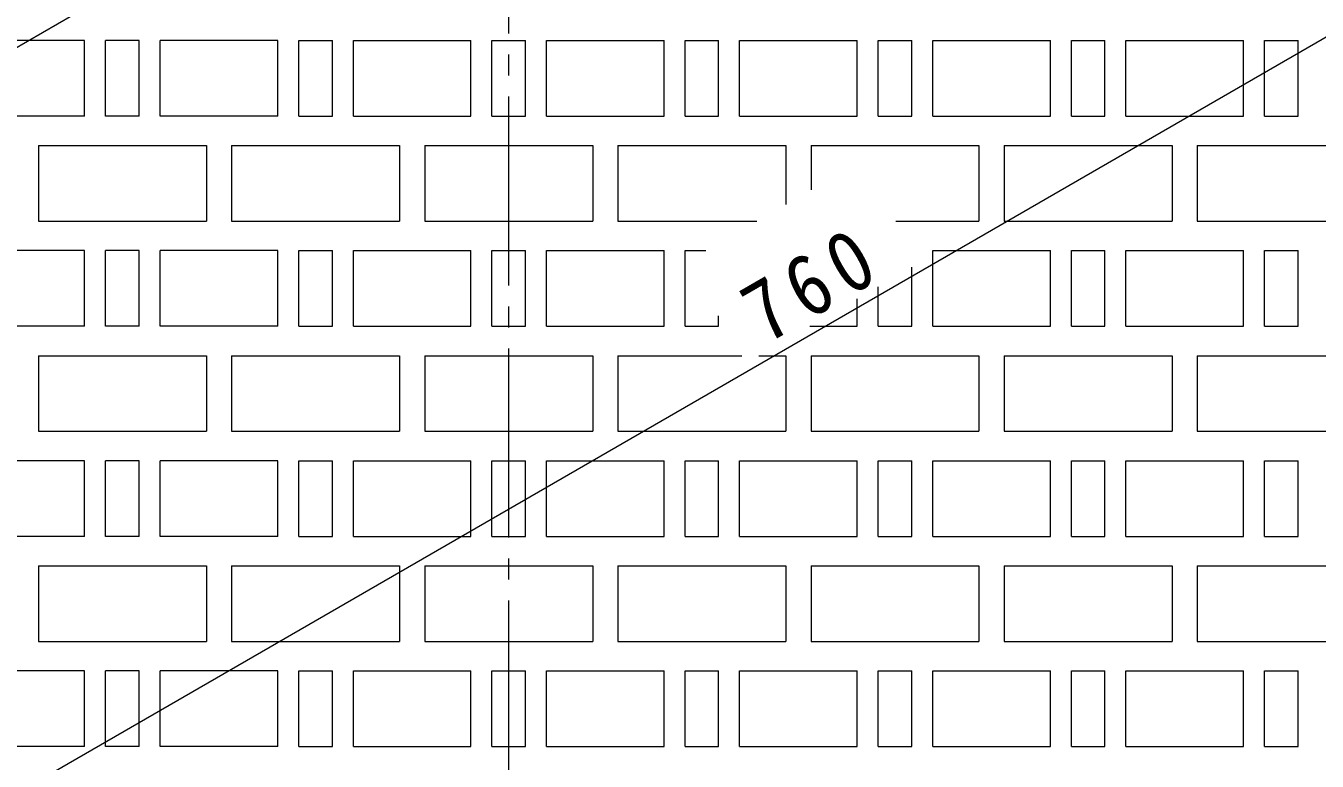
# Model space of a CAD drawing. Units: millimetres, scale not verified. Extents: x -778 to 950, y -675 to 686.
# Drawn here: x -473 to -165.5, y 3.5 to 178.5 of the extents above; entities that cross this region are included whole.
import ezdxf

# ---------------------------------------------------------------- set-up
doc = ezdxf.new("R2010")
doc.units = ezdxf.units.MM
doc.header["$LTSCALE"] = 5
doc.linetypes.add('CHAIN2', pattern=[12, 9, -1, 1, -1])
for name, color, linetype, lineweight in [('E-0', 2, 'CHAIN2', 9), ('E-1', 2, 'Continuous', 9), ('E-2', 3, 'Continuous', 9), ('E-4', 7, 'Continuous', 9)]:
    doc.layers.add(name, color=color, linetype=linetype, lineweight=lineweight)
doc.styles.add('ＭＳ ゴシック', font='')
doc.styles.get('ＭＳ ゴシック').set_extended_font_data('MS Gothic')

msp = doc.modelspace()

# ---------------------------------------------------------------- linework, layer by layer
at = {"layer": 'E-0'}
for p, q in [((-358.046, -183.275), (-358.046, 661.073)), ((-358.046, 241.017), (-758.898, 9.585))]:
    msp.add_line(p, q, dxfattribs=at)
at = {"layer": 'E-1'}
for radius in [410, 409, 333.5, 327.5]:
    msp.add_circle((-358.046, 241.017), radius, dxfattribs=at)
msp.add_arc((-358.046, 241.017), 336, 301.27334, 358.72666, dxfattribs=at)
at = {"layer": 'E-2'}
for p, q in [((-459.046, 175.017), (-487.046, 175.017)), ((-459.046, 157.017), (-459.046, 175.017)), ((-441.046, 157.017), (-441.046, 175.017)), ((-413.046, 175.017), (-441.046, 175.017)), ((-413.046, 157.017), (-413.046, 175.017)), ((-408.046, 175.017), (-400.046, 175.017)), ((-408.046, 157.017), (-408.046, 175.017)), ((-400.046, 157.017), (-400.046, 175.017)), ((-395.046, 175.017), (-367.046, 175.017)), ((-395.046, 157.017), (-395.046, 175.017)), ((-367.046, 157.017), (-367.046, 175.017)), ((-349.046, 157.017), (-349.046, 175.017)), ((-349.046, 175.017), (-321.046, 175.017)), ((-321.046, 157.017), (-321.046, 175.017)), ((-316.046, 175.017), (-308.046, 175.017)), ((-316.046, 157.017), (-316.046, 175.017)), ((-308.046, 157.017), (-308.046, 175.017)), ((-303.046, 175.017), (-275.046, 175.017)), ((-303.046, 157.017), (-303.046, 175.017)), ((-275.046, 157.017), (-275.046, 175.017)), ((-257.046, 175.017), (-229.046, 175.017)), ((-257.046, 157.017), (-257.046, 175.017)), ((-229.046, 157.017), (-229.046, 175.017)), ((-211.046, 157.017), (-211.046, 175.017)), ((-211.046, 175.017), (-183.046, 175.017)), ((-183.046, 157.017), (-183.046, 175.017)), ((-170.046, 157.017), (-170.046, 175.017)), ((-459.046, 157.017), (-487.046, 157.017)), ((-413.046, 157.017), (-441.046, 157.017)), ((-408.046, 157.017), (-400.046, 157.017)), ((-395.046, 157.017), (-367.046, 157.017)), ((-349.046, 157.017), (-321.046, 157.017)), ((-316.046, 157.017), (-308.046, 157.017)), ((-303.046, 157.017), (-275.046, 157.017)), ((-257.046, 157.017), (-229.046, 157.017)), ((-211.046, 157.017), (-183.046, 157.017)), ((-178.046, 157.017), (-170.046, 157.017)), ((-470.046, 150.017), (-430.046, 150.017)), ((-430.046, 150.017), (-430.046, 132.017)), ((-424.046, 150.017), (-384.046, 150.017)), ((-384.046, 150.017), (-384.046, 132.017)), ((-378.046, 150.017), (-338.046, 150.017)), ((-338.046, 150.017), (-338.046, 132.017)), ((-332.046, 150.017), (-292.046, 150.017)), ((-332.046, 150.017), (-332.046, 132.017)), ((-292.046, 150.017), (-292.046, 136.005)), ((-286.046, 150.017), (-246.046, 150.017)), ((-286.046, 150.017), (-286.046, 139.469)), ((-246.046, 150.017), (-246.046, 132.017)), ((-240.046, 150.017), (-200.046, 150.017)), ((-200.046, 150.017), (-200.046, 132.017)), ((-194.046, 150.017), (-154.046, 150.017)), ((-332.046, 132.017), (-298.953, 132.017)), ((-265.823, 132.017), (-246.046, 132.017)), ((-459.046, 125.017), (-487.046, 125.017)), ((-459.046, 107.017), (-459.046, 125.017)), ((-441.046, 107.017), (-441.046, 125.017)), ((-413.046, 125.017), (-441.046, 125.017)), ((-413.046, 107.017), (-413.046, 125.017)), ((-408.046, 125.017), (-400.046, 125.017)), ((-408.046, 107.017), (-408.046, 125.017)), ((-400.046, 107.017), (-400.046, 125.017)), ((-395.046, 125.017), (-367.046, 125.017)), ((-395.046, 107.017), (-395.046, 125.017)), ((-367.046, 107.017), (-367.046, 125.017)), ((-349.046, 107.017), (-349.046, 125.017)), ((-349.046, 125.017), (-321.046, 125.017)), ((-321.046, 107.017), (-321.046, 125.017)), ((-316.046, 107.017), (-316.046, 125.017)), ((-316.046, 125.017), (-311.077, 125.017)), ((-257.046, 125.017), (-229.046, 125.017)), ((-257.046, 107.017), (-257.046, 125.017)), ((-229.046, 107.017), (-229.046, 125.017)), ((-211.046, 107.017), (-211.046, 125.017)), ((-211.046, 125.017), (-183.046, 125.017)), ((-183.046, 107.017), (-183.046, 125.017)), ((-170.046, 107.017), (-170.046, 125.017)), ((-262.046, 107.017), (-262.046, 121.046)), ((-270.046, 107.017), (-270.046, 116.428)), ((-275.046, 107.017), (-275.046, 113.541)), ((-308.046, 107.017), (-308.046, 109.535)), ((-459.046, 107.017), (-487.046, 107.017)), ((-413.046, 107.017), (-441.046, 107.017)), ((-408.046, 107.017), (-400.046, 107.017)), ((-395.046, 107.017), (-367.046, 107.017)), ((-349.046, 107.017), (-321.046, 107.017)), ((-316.046, 107.017), (-308.046, 107.017)), ((-286.346, 107.017), (-275.046, 107.017)), ((-270.046, 107.017), (-262.046, 107.017)), ((-257.046, 107.017), (-229.046, 107.017)), ((-211.046, 107.017), (-183.046, 107.017)), ((-178.046, 107.017), (-170.046, 107.017)), ((-470.046, 100.017), (-430.046, 100.017)), ((-430.046, 100.017), (-430.046, 82.017)), ((-424.046, 100.017), (-384.046, 100.017)), ((-384.046, 100.017), (-384.046, 82.017)), ((-378.046, 100.017), (-338.046, 100.017)), ((-338.046, 100.017), (-338.046, 82.017)), ((-332.046, 100.017), (-302.551, 100.017)), ((-298.47, 100.017), (-292.046, 100.017)), ((-292.046, 100.017), (-292.046, 82.017)), ((-286.046, 100.017), (-246.046, 100.017)), ((-246.046, 100.017), (-246.046, 82.017)), ((-240.046, 100.017), (-200.046, 100.017)), ((-200.046, 100.017), (-200.046, 82.017)), ((-194.046, 100.017), (-154.046, 100.017)), ((-459.046, 75.017), (-487.046, 75.017)), ((-459.046, 57.017), (-459.046, 75.017)), ((-441.046, 57.017), (-441.046, 75.017)), ((-413.046, 75.017), (-441.046, 75.017)), ((-413.046, 57.017), (-413.046, 75.017)), ((-408.046, 75.017), (-400.046, 75.017)), ((-408.046, 57.017), (-408.046, 75.017)), ((-400.046, 57.017), (-400.046, 75.017)), ((-395.046, 75.017), (-367.046, 75.017)), ((-395.046, 57.017), (-395.046, 75.017)), ((-367.046, 57.017), (-367.046, 75.017)), ((-349.046, 57.017), (-349.046, 75.017)), ((-349.046, 75.017), (-321.046, 75.017)), ((-321.046, 57.017), (-321.046, 75.017)), ((-316.046, 75.017), (-308.046, 75.017)), ((-316.046, 57.017), (-316.046, 75.017)), ((-308.046, 57.017), (-308.046, 75.017)), ((-303.046, 75.017), (-275.046, 75.017)), ((-303.046, 57.017), (-303.046, 75.017)), ((-275.046, 57.017), (-275.046, 75.017)), ((-257.046, 75.017), (-229.046, 75.017)), ((-257.046, 57.017), (-257.046, 75.017)), ((-229.046, 57.017), (-229.046, 75.017)), ((-211.046, 57.017), (-211.046, 75.017)), ((-211.046, 75.017), (-183.046, 75.017)), ((-183.046, 57.017), (-183.046, 75.017)), ((-170.046, 57.017), (-170.046, 75.017)), ((-459.046, 57.017), (-487.046, 57.017)), ((-413.046, 57.017), (-441.046, 57.017)), ((-408.046, 57.017), (-400.046, 57.017)), ((-395.046, 57.017), (-367.046, 57.017)), ((-349.046, 57.017), (-321.046, 57.017)), ((-316.046, 57.017), (-308.046, 57.017)), ((-303.046, 57.017), (-275.046, 57.017)), ((-257.046, 57.017), (-229.046, 57.017)), ((-211.046, 57.017), (-183.046, 57.017)), ((-178.046, 57.017), (-170.046, 57.017)), ((-470.046, 50.017), (-430.046, 50.017)), ((-430.046, 50.017), (-430.046, 32.017)), ((-424.046, 50.017), (-384.046, 50.017)), ((-384.046, 50.017), (-384.046, 32.017)), ((-378.046, 50.017), (-338.046, 50.017)), ((-338.046, 50.017), (-338.046, 32.017)), ((-332.046, 50.017), (-292.046, 50.017)), ((-292.046, 50.017), (-292.046, 32.017)), ((-286.046, 50.017), (-246.046, 50.017)), ((-246.046, 50.017), (-246.046, 32.017)), ((-240.046, 50.017), (-200.046, 50.017)), ((-200.046, 50.017), (-200.046, 32.017)), ((-194.046, 50.017), (-154.046, 50.017)), ((-459.046, 25.017), (-487.046, 25.017)), ((-459.046, 7.017), (-459.046, 25.017)), ((-441.046, 7.017), (-441.046, 25.017)), ((-413.046, 25.017), (-441.046, 25.017)), ((-413.046, 7.017), (-413.046, 25.017)), ((-408.046, 25.017), (-400.046, 25.017)), ((-408.046, 7.017), (-408.046, 25.017)), ((-400.046, 7.017), (-400.046, 25.017)), ((-395.046, 25.017), (-367.046, 25.017)), ((-395.046, 7.017), (-395.046, 25.017)), ((-367.046, 7.017), (-367.046, 25.017)), ((-349.046, 7.017), (-349.046, 25.017)), ((-349.046, 25.017), (-321.046, 25.017)), ((-321.046, 7.017), (-321.046, 25.017)), ((-316.046, 25.017), (-308.046, 25.017)), ((-316.046, 7.017), (-316.046, 25.017)), ((-308.046, 7.017), (-308.046, 25.017)), ((-303.046, 25.017), (-275.046, 25.017)), ((-303.046, 7.017), (-303.046, 25.017)), ((-275.046, 7.017), (-275.046, 25.017)), ((-257.046, 25.017), (-229.046, 25.017)), ((-257.046, 7.017), (-257.046, 25.017)), ((-229.046, 7.017), (-229.046, 25.017)), ((-211.046, 7.017), (-211.046, 25.017)), ((-211.046, 25.017), (-183.046, 25.017)), ((-183.046, 7.017), (-183.046, 25.017)), ((-170.046, 7.017), (-170.046, 25.017)), ((-459.046, 7.017), (-487.046, 7.017)), ((-413.046, 7.017), (-441.046, 7.017)), ((-408.046, 7.017), (-400.046, 7.017)), ((-395.046, 7.017), (-367.046, 7.017)), ((-349.046, 7.017), (-321.046, 7.017)), ((-316.046, 7.017), (-308.046, 7.017)), ((-303.046, 7.017), (-275.046, 7.017)), ((-257.046, 7.017), (-229.046, 7.017)), ((-211.046, 7.017), (-183.046, 7.017)), ((-178.046, 7.017), (-170.046, 7.017))]:
    msp.add_line(p, q, dxfattribs=at)
for points in [[(-446.046, 157.017), (-454.046, 157.017), (-454.046, 175.017)], [(-446.046, 157.017), (-446.046, 175.017), (-454.046, 175.017)], [(-362.046, 157.017), (-354.046, 157.017), (-354.046, 175.017)], [(-362.046, 157.017), (-362.046, 175.017), (-354.046, 175.017)], [(-270.046, 157.017), (-262.046, 157.017), (-262.046, 175.017)], [(-270.046, 157.017), (-270.046, 175.017), (-262.046, 175.017)], [(-224.046, 157.017), (-216.046, 157.017), (-216.046, 175.017)], [(-224.046, 157.017), (-224.046, 175.017), (-216.046, 175.017)], [(-178.046, 157.017), (-178.046, 175.017), (-170.046, 175.017)], [(-470.046, 150.017), (-470.046, 132.017), (-430.046, 132.017)], [(-424.046, 150.017), (-424.046, 132.017), (-384.046, 132.017)], [(-378.046, 150.017), (-378.046, 132.017), (-338.046, 132.017)], [(-240.046, 150.017), (-240.046, 132.017), (-200.046, 132.017)], [(-194.046, 150.017), (-194.046, 132.017), (-154.046, 132.017)], [(-446.046, 107.017), (-454.046, 107.017), (-454.046, 125.017)], [(-446.046, 107.017), (-446.046, 125.017), (-454.046, 125.017)], [(-362.046, 107.017), (-354.046, 107.017), (-354.046, 125.017)], [(-362.046, 107.017), (-362.046, 125.017), (-354.046, 125.017)], [(-224.046, 107.017), (-216.046, 107.017), (-216.046, 125.017)], [(-224.046, 107.017), (-224.046, 125.017), (-216.046, 125.017)], [(-178.046, 107.017), (-178.046, 125.017), (-170.046, 125.017)], [(-470.046, 100.017), (-470.046, 82.017), (-430.046, 82.017)], [(-424.046, 100.017), (-424.046, 82.017), (-384.046, 82.017)], [(-378.046, 100.017), (-378.046, 82.017), (-338.046, 82.017)], [(-332.046, 100.017), (-332.046, 82.017), (-292.046, 82.017)], [(-286.046, 100.017), (-286.046, 82.017), (-246.046, 82.017)], [(-240.046, 100.017), (-240.046, 82.017), (-200.046, 82.017)], [(-194.046, 100.017), (-194.046, 82.017), (-154.046, 82.017)], [(-446.046, 57.017), (-454.046, 57.017), (-454.046, 75.017)], [(-446.046, 57.017), (-446.046, 75.017), (-454.046, 75.017)], [(-362.046, 57.017), (-354.046, 57.017), (-354.046, 75.017)], [(-362.046, 57.017), (-362.046, 75.017), (-354.046, 75.017)], [(-270.046, 57.017), (-262.046, 57.017), (-262.046, 75.017)], [(-270.046, 57.017), (-270.046, 75.017), (-262.046, 75.017)], [(-224.046, 57.017), (-216.046, 57.017), (-216.046, 75.017)], [(-224.046, 57.017), (-224.046, 75.017), (-216.046, 75.017)], [(-178.046, 57.017), (-178.046, 75.017), (-170.046, 75.017)], [(-470.046, 50.017), (-470.046, 32.017), (-430.046, 32.017)], [(-424.046, 50.017), (-424.046, 32.017), (-384.046, 32.017)], [(-378.046, 50.017), (-378.046, 32.017), (-338.046, 32.017)], [(-332.046, 50.017), (-332.046, 32.017), (-292.046, 32.017)], [(-286.046, 50.017), (-286.046, 32.017), (-246.046, 32.017)], [(-240.046, 50.017), (-240.046, 32.017), (-200.046, 32.017)], [(-194.046, 50.017), (-194.046, 32.017), (-154.046, 32.017)], [(-446.046, 7.017), (-454.046, 7.017), (-454.046, 25.017)], [(-446.046, 7.017), (-446.046, 25.017), (-454.046, 25.017)], [(-362.046, 7.017), (-354.046, 7.017), (-354.046, 25.017)], [(-362.046, 7.017), (-362.046, 25.017), (-354.046, 25.017)], [(-270.046, 7.017), (-262.046, 7.017), (-262.046, 25.017)], [(-270.046, 7.017), (-270.046, 25.017), (-262.046, 25.017)], [(-224.046, 7.017), (-216.046, 7.017), (-216.046, 25.017)], [(-224.046, 7.017), (-224.046, 25.017), (-216.046, 25.017)], [(-178.046, 7.017), (-178.046, 25.017), (-170.046, 25.017)]]:
    msp.add_lwpolyline(points, dxfattribs=at)
msp.add_circle((-358.046, 241.017), 325, dxfattribs=at)
at = {"layer": 'E-4'}
msp.add_line((47.922, 297.859), (-610.257, -82.141), dxfattribs=at)

# ---------------------------------------------------------------- texts
at = {"layer": 'E-4', "color": 2, "insert": (-296.74, 102.332), "char_height": 14.66, "attachment_point": 7, "rotation": 30, "style": 'ＭＳ ゴシック'}
msp.add_mtext('\\T1.27;\\W0.9;760', dxfattribs=at)

doc.saveas('drawing.dxf')
